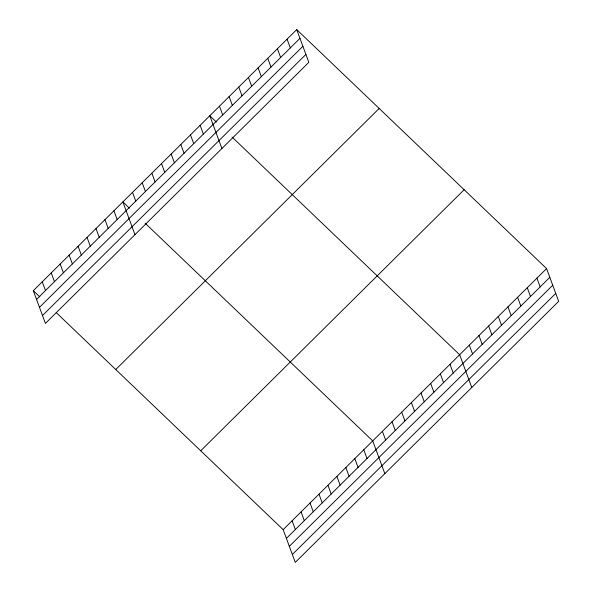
<?xml version="1.0" encoding="UTF-8"?>
<svg xmlns="http://www.w3.org/2000/svg" width="592" height="592" viewBox="0 0 592 592"><rect width="100%" height="100%" fill="white"/><g stroke="black" fill="none" stroke-linecap="round" stroke-linejoin="round"><path stroke-width="0.89" d="M296.733 29.6L308.839 62.345L45.421 323.417L33.307 290.672L296.733 29.6L546.579 268.583L558.693 301.328L295.267 562.4L283.161 529.655L56.21 312.576M36.549 299.426L299.966 38.354M39.472 307.344L302.897 46.272M42.491 315.499L305.916 54.427M115.758 369.534L379.183 108.462M200.71 450.793L464.128 189.721M283.161 529.655L546.579 268.583M286.395 538.409L549.82 277.337M289.325 546.327L552.75 285.255M292.344 554.482L555.762 293.41M216.346 122.011L209.797 115.751L221.911 148.496M232.049 137.033L459.651 354.734L471.765 387.479M129.411 208.169L122.87 201.909L134.983 234.654M145.121 223.191L372.723 440.892L384.837 473.637M33.307 290.672L39.849 296.932M536.922 278.159L540.163 286.913M527.265 287.727L530.506 296.488M517.608 297.302L520.842 306.057M507.943 306.871L511.185 315.632M498.286 316.446L501.528 325.2M488.629 326.022L491.871 334.776M478.972 335.59L482.206 344.352M469.308 345.166L472.549 353.92M449.994 364.309L453.235 373.064M440.337 373.885L443.571 382.639M430.673 383.453L433.914 392.215M421.016 393.029L424.257 401.783M287.068 39.176L290.309 47.93M411.359 402.597L414.6 411.359M277.411 48.744L280.652 57.505M401.702 412.173L404.935 420.927M267.754 58.319L270.995 67.074M392.037 421.748L395.278 430.502M258.097 67.888L261.331 76.649M382.38 431.316L385.621 440.078M248.433 77.463L251.674 86.217M238.776 87.039L242.017 95.793M363.769 449.765L367.003 458.526M229.119 96.607L232.36 105.369M354.808 458.645L358.049 467.399M219.462 106.183L222.696 114.937M345.854 467.517L349.095 476.279M336.9 476.397L340.134 485.151M200.14 125.326L203.382 134.081M327.938 485.27L331.18 494.031M190.483 134.902L193.725 143.656M318.984 494.15L322.226 502.904M180.826 144.47L184.06 153.232M310.03 503.022L313.264 511.784M171.162 154.046L174.403 162.8M301.069 511.902L304.31 520.657M161.505 163.614L164.746 172.376M292.115 520.782L295.356 529.537M151.848 173.19L155.089 181.944M142.191 182.765L145.425 191.519M132.527 192.333L135.768 201.095M113.916 210.782L117.157 219.543M104.954 219.662L108.195 228.416M96 228.534L99.241 237.296M87.046 237.414L90.287 246.168M78.085 246.287L81.326 255.048M69.131 255.167L72.372 263.921M60.177 264.039L63.418 272.801M51.223 272.919L54.457 281.674M42.261 281.799L45.503 290.554"/></g></svg>
